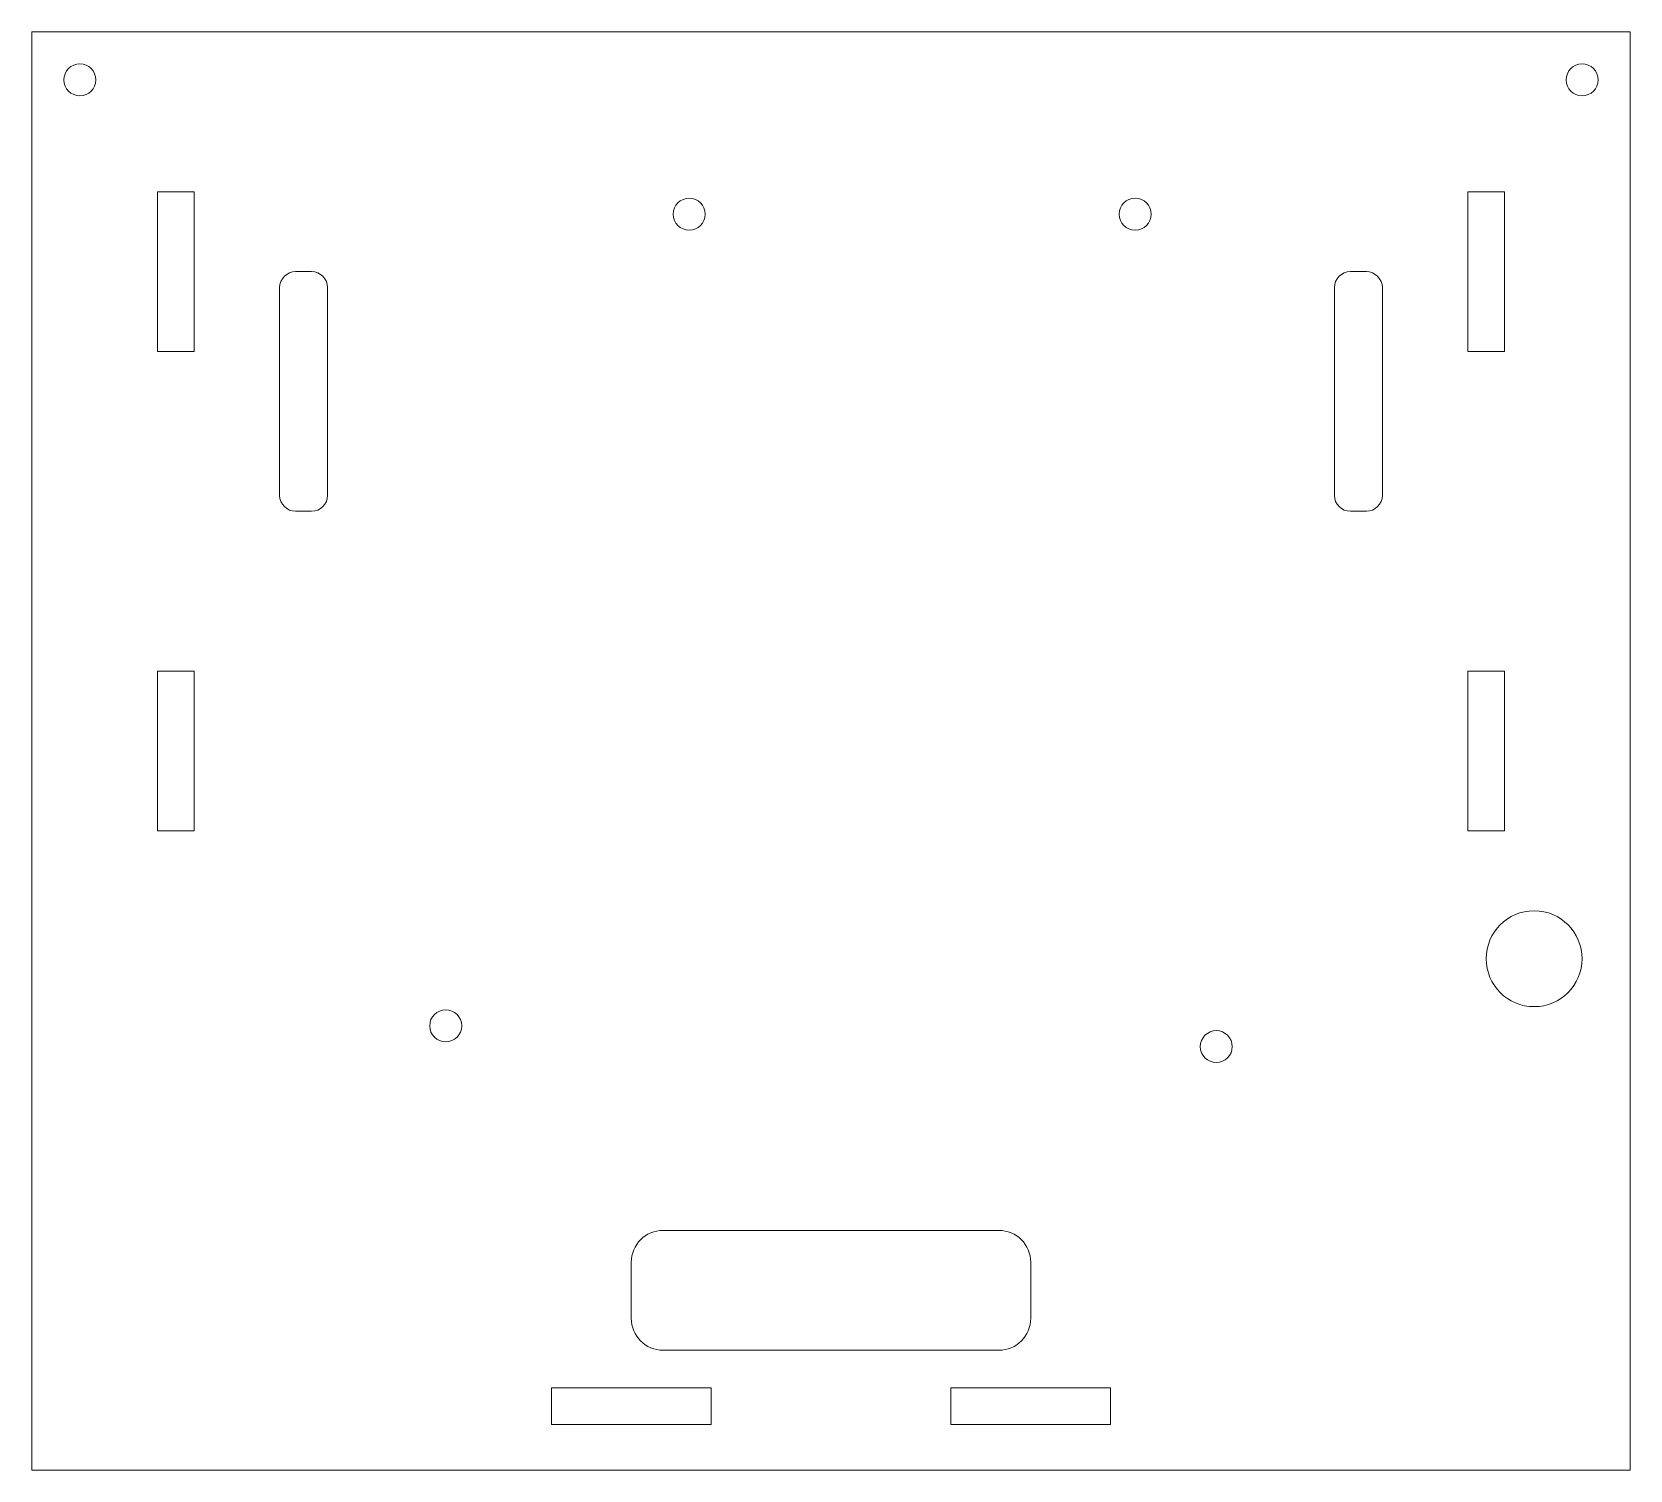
# Model space of a CAD drawing. Header units: millimetres. Extents: x 0 to 100, y -90 to 0.
import ezdxf

# ---------------------------------------------------------------- set-up
doc = ezdxf.new("R2010")
doc.units = ezdxf.units.MM

msp = doc.modelspace()

# ---------------------------------------------------------------- linework, layer by layer
at = {"color": 7, "linetype": 'Continuous', "lineweight": 15}
for p, q in [((0, 0), (0, -90)), ((100, 0), (0, 0)), ((100, -90), (100, 0)), ((7.85, -10), (7.85, -20)), ((10.15, -10), (7.85, -10)), ((10.15, -20), (10.15, -10)), ((89.85, -10), (89.85, -20)), ((92.15, -10), (89.85, -10)), ((92.15, -20), (92.15, -10)), ((17.5, -15), (16.5, -15)), ((83.5, -15), (82.5, -15)), ((15.5, -16), (15.5, -29)), ((18.5, -29), (18.5, -16)), ((81.5, -16), (81.5, -29)), ((84.5, -29), (84.5, -16)), ((7.85, -20), (10.15, -20)), ((89.85, -20), (92.15, -20)), ((16.5, -30), (17.5, -30)), ((82.5, -30), (83.5, -30)), ((7.85, -40), (7.85, -50)), ((10.15, -40), (7.85, -40)), ((10.15, -50), (10.15, -40)), ((89.85, -40), (89.85, -50)), ((92.15, -40), (89.85, -40)), ((92.15, -50), (92.15, -40)), ((7.85, -50), (10.15, -50)), ((89.85, -50), (92.15, -50)), ((60.5, -75), (39.5, -75)), ((37.5, -77), (37.5, -80.5)), ((62.5, -80.5), (62.5, -77)), ((39.5, -82.5), (60.5, -82.5)), ((32.5, -84.85), (32.5, -87.15)), ((42.5, -84.85), (32.5, -84.85)), ((42.5, -87.15), (42.5, -84.85)), ((57.5, -84.85), (57.5, -87.15)), ((67.5, -84.85), (57.5, -84.85)), ((67.5, -87.15), (67.5, -84.85)), ((32.5, -87.15), (42.5, -87.15)), ((57.5, -87.15), (67.5, -87.15)), ((0, -90), (100, -90))]:
    msp.add_line(p, q, dxfattribs=at)
for centre, radius in [((3, -3), 1), ((97, -3), 1), ((41.13, -11.4), 1), ((69.03, -11.4), 1), ((94, -58), 3), ((25.89, -62.2), 1), ((74.11, -63.5), 1)]:
    msp.add_circle(centre, radius, dxfattribs=at)
for centre, radius, start, end in [((16.5, -16), 1, 90, 180), ((17.5, -16), 1, 0, 90), ((82.5, -16), 1, 90, 180), ((83.5, -16), 1, 0, 90), ((16.5, -29), 1, 180, 270), ((17.5, -29), 1, 270, 0), ((82.5, -29), 1, 180, 270), ((83.5, -29), 1, 270, 0), ((39.5, -77), 2, 90, 180), ((60.5, -77), 2, 0, 90), ((39.5, -80.5), 2, 180, 270), ((60.5, -80.5), 2, 270, 0)]:
    msp.add_arc(centre, radius, start, end, dxfattribs=at)

doc.saveas('drawing.dxf')
